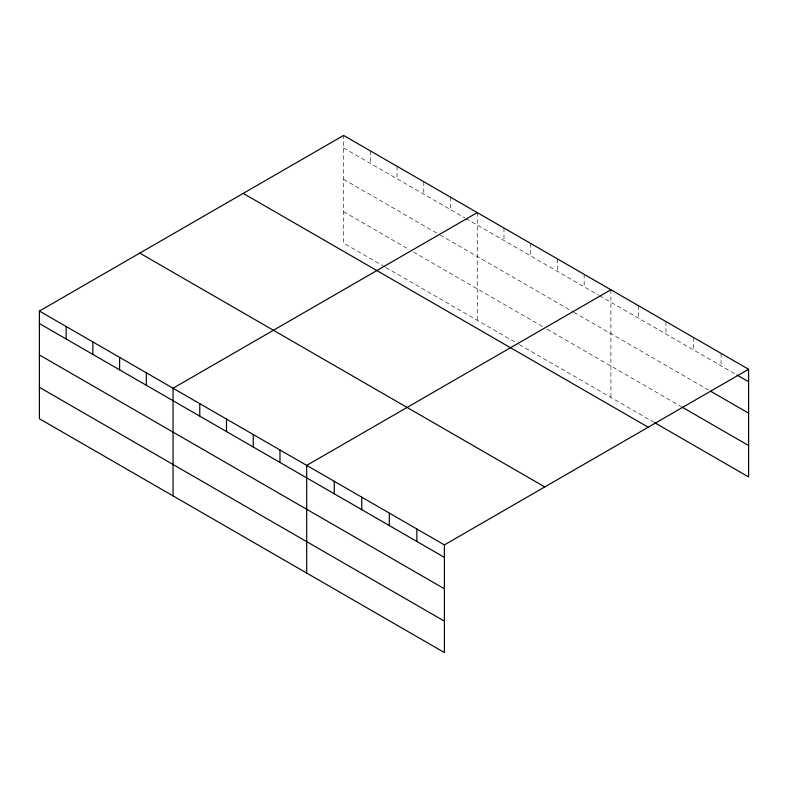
<?xml version="1.0" encoding="UTF-8"?>
<svg xmlns="http://www.w3.org/2000/svg" width="788" height="788" viewBox="0 0 788 788"><rect width="100%" height="100%" fill="white"/><g stroke="black" fill="none" stroke-linecap="round" stroke-linejoin="round"><path stroke-width="0.59" stroke-dasharray="3.94 2.96" d="M384.721 266.846L343.598 243.108L343.598 135.438M343.598 147.917L464.91 217.951M465.935 218.552L598.565 295.116M599.589 295.717L735.894 374.408M343.598 179.329L439.211 234.528M440.236 235.119L572.856 311.693M573.891 312.284L708.353 389.912M343.598 211.696L409.396 249.678M413.503 252.061L543.04 326.843M547.158 329.217L680.812 406.381M385.746 267.447L518.366 344.011M519.4 344.602L653.272 421.895M721.059 353.369L721.059 365.839M693.519 337.461L693.519 349.941M665.978 321.563L665.978 334.043M638.438 305.665L638.438 318.145M610.897 289.767L610.897 397.438M584.164 274.332L584.164 286.812M557.441 258.897L557.441 271.377M530.708 243.462L530.708 255.942M503.975 228.037L503.975 240.507M477.252 212.602L477.252 320.273M450.519 197.167L450.519 209.647M423.786 181.732L423.786 194.212M397.054 166.307L397.054 178.778M370.33 150.872L370.33 163.352"/><path stroke-width="1.18" d="M39.4 311.063L444.402 544.892L444.402 652.562L39.4 418.733L39.4 311.063L343.598 135.438L748.6 369.267L748.6 476.937L654.326 422.506M477.252 212.602L173.055 388.228L173.055 495.898M610.897 289.767L306.699 465.393L306.699 573.063M444.402 544.892L748.6 369.267M736.947 375.019L748.6 381.747M710.471 391.144L748.6 413.158M681.866 406.992L748.6 445.525M243.216 193.395L648.219 427.224M139.781 253.106L544.784 486.935M39.4 323.543L444.402 557.372M39.4 354.955L444.402 588.784M39.4 387.322L444.402 621.151M416.862 528.994L416.862 541.464M389.321 513.087L389.321 525.566M361.781 497.189L361.781 509.669M334.24 481.291L334.24 493.771M279.976 449.958L279.976 462.438M253.244 434.523L253.244 447.003M226.511 419.098L226.511 431.568M199.778 403.663L199.778 416.133M146.322 372.793L146.322 385.273M119.589 357.358L119.589 369.838M92.856 341.933L92.856 354.403M66.133 326.498L66.133 338.978"/></g></svg>
